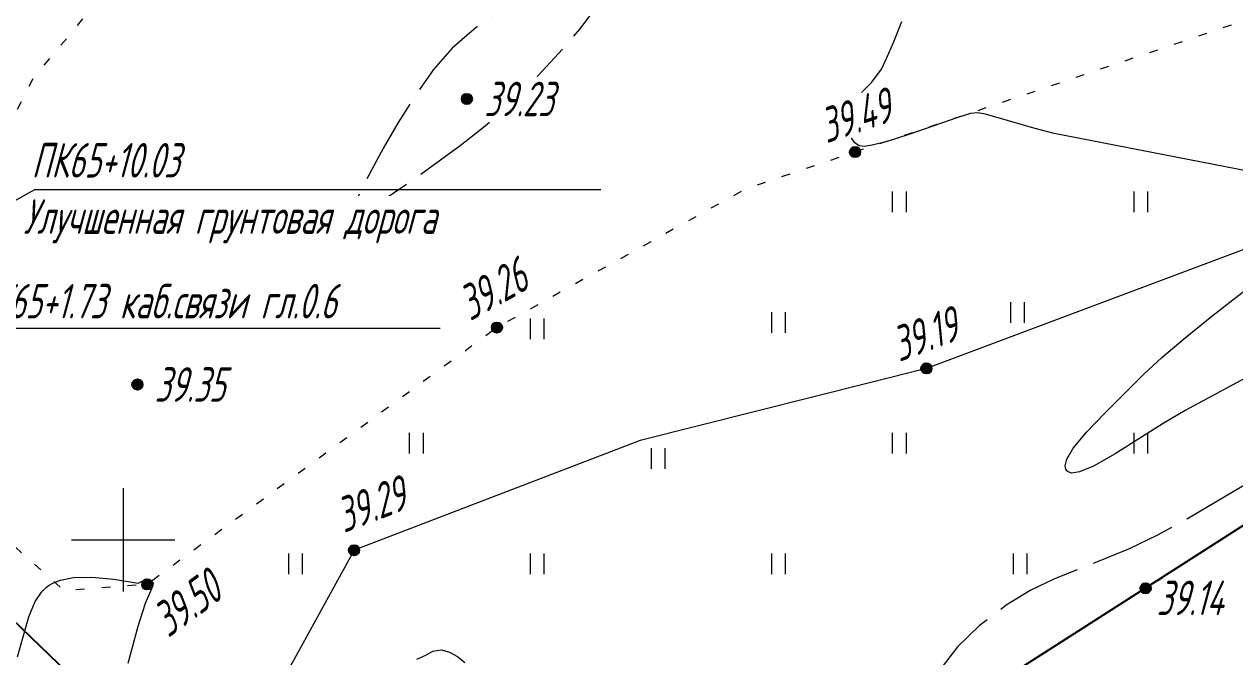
# Model space of a CAD drawing. Extents: x 2208637 to 2213412, y 575334 to 577367.
# Drawn here: x 2211047.13 to 2211082.22, y 576496.61 to 576514.95 of the extents above; entities that cross this region are included whole.
import ezdxf
from ezdxf.enums import TextEntityAlignment as Align

# ---------------------------------------------------------------- set-up
doc = ezdxf.new("R2010")
doc.units = 0
doc.header["$LTSCALE"] = 0.5
doc.linetypes.add('2000_366_2', pattern=[1.5, 0.5, -1])
doc.linetypes.add('500_329_3', pattern=[6, 5, -1])
doc.layers.get('0').update_dxf_attribs({"lineweight": 25})
for name, color, linetype, lineweight in [('ИИ_ГОРИЗОНТАЛИ_ОСН', 32, 'Continuous', 15), ('ИИ_ГРАНИЦЫ_ЗЕМЛЕПОЛЬЗОВАТЕЛЕЙ', 7, 'Continuous', 25), ('ИИ_ДОРОГИ_АД', 7, 'Continuous', 25), ('ИИ_КАБЕЛЯ_СВЯЗИ', 212, 'Continuous', 25), ('ИИ_КООРДИНАТНАЯ_СЕТКА', 3, 'Continuous', 25), ('ИИ_ОГРАДЫ', 7, 'Continuous', 25), ('ИИ_ОТМЕТКИ', 7, 'Continuous', 25), ('ИИ_УГОДЬЯ', 7, 'Continuous', 25)]:
    doc.layers.add(name, color=color, linetype=linetype, lineweight=lineweight)
doc.styles.add('D431', font='', dxfattribs={"height": 1})
doc.styles.add('GOST 2.304', font='cs_gost2304.shx', dxfattribs={"width": 0.8, "oblique": 15})
doc.styles.get('D431').set_extended_font_data('D431', italic=True)
doc.linetypes.add('2000_475_1', pattern='A,3,[1,Topography.shx,S=0.5,R=90,X=0,Y=0],0', length=3)
doc.linetypes.add('2000_485_1', pattern='A,34.5,[1,Topography.shx,S=1.5,R=120,X=0.5,Y=-0.87],-0.01,[1,Topography.shx,S=1.5,R=0,X=-0.25,Y=0.43],0,[3,Topography.shx,S=1,R=0,X=0.5,Y=0],-0.01,[1,Topography.shx,S=1.5,R=60,X=0.5,Y=-0.87],-1,34.5', length=70.02)

# ---------------------------------------------------------------- blocks, each defined once
blk = doc.blocks.new('500_12')
at = {"color": 0, "linetype": 'Continuous', "lineweight": -2, "flags": 128}
for points in [[(0, 3), (0, -3)], [(-3, 0), (3, 0)]]:
    blk.add_lwpolyline(points, dxfattribs=at)
at = {"color": 7, "linetype": 'Continuous', "lineweight": -2, "style": 'D431'}
blk.add_attdef('Вертикальная_подпись', (-0.5, 0.5), '', height=2, rotation=90, dxfattribs=at)
blk.add_attdef('Горизонтальная_подпись', (0.5, 0.5), '', height=2, dxfattribs=at)
blk = doc.blocks.new('500_329_6')
at = {"color": 0, "linetype": 'Continuous', "lineweight": -2}
blk.add_lwpolyline([(0, 0), (1, 0)], dxfattribs=at)
blk = doc.blocks.new('500_401')
at = {"color": 0, "linetype": 'Continuous', "lineweight": -2}
for points in [[(-0.4, 0), (-0.4, 1.2)], [(0.4, 0), (0.4, 1.2)]]:
    blk.add_lwpolyline(points, dxfattribs=at)
blk = doc.blocks.new('500_330_1')
at = {"linetype": 'Continuous', "lineweight": -2}
h = blk.add_hatch(color=0, dxfattribs=at)
h.dxf.hatch_style = 1
edge = h.paths.add_edge_path()
edge.add_arc((0, 0), 0.3, 0, 360)
at = {"color": 0, "linetype": 'Continuous', "lineweight": -2}
blk.add_circle((0, 0), 0.3, dxfattribs=at)
at = {"color": 0, "linetype": 'Continuous', "lineweight": -2, "style": 'GOST 2.304', "flags": 1}
for tag, p in [('Номер', (-1, -1)), ('Номер_рабочей_станции', (-1, -3.5))]:
    blk.add_attdef(tag, text='', height=2, dxfattribs=at).set_placement(p, align=Align.RIGHT)
at = {"color": 0, "linetype": 'Continuous', "lineweight": -2, "style": 'GOST 2.304'}
blk.add_attdef('Высота', (1, -1), '', height=2, dxfattribs=at)
at = {"color": 0, "linetype": 'Continuous', "lineweight": -2, "style": 'GOST 2.304', "flags": 1}
blk.add_attdef('Код', (0, -3.5), '', height=2, dxfattribs=at)
blk = doc.blocks.new('PF31B5894457B4BC2B75CC2A4A7EE51')
at = {"color": 0, "linetype": '2000_485_1', "lineweight": -2, "flags": 128}
blk.add_lwpolyline([(2211034.86, 576550.46), (2211041.3, 576548.56), (2211053.02, 576545.49), (2211062.57, 576543.46), (2211069.57, 576541), (2211098.13, 576530.67), (2211093.86, 576507.71), (2211059.32, 576485.6), (2211012.94, 576530.35), (2211015.25, 576546), (2211016.87, 576547.72), (2211020.09, 576547.7), (2211023.69, 576553.94)], close=True, dxfattribs=at)
at = {"color": 0, "lineweight": -2, "flags": 1}
for tag in ['Адрес (местоположение) участка', 'Дата постановки на учет', 'Тип объекта', 'Статус записи о ЗУ по справочнику', 'Кадастровый номер, обозначение, учетный номер объекта', 'Кадастровый номер квартала', 'Вид разрешенного использования по классификатору', 'Площадь, кв.м', 'Категория земель', 'Вид использования по документу', 'Кадастровая стоимость']:
    blk.add_attdef(tag, (0, 0), '', height=0.2, dxfattribs=at)

msp = doc.modelspace()

# ---------------------------------------------------------------- linework, layer by layer
at = {"layer": 'ИИ_ГОРИЗОНТАЛИ_ОСН', "color": 32, "linetype": '500_329_3', "lineweight": 20, "elevation": 39.25, "flags": 128}
msp.add_lwpolyline([(2211063.817, 576530.25), (2211064.121, 576530.296), (2211064.42, 576530.294), (2211064.801, 576530.24), (2211065.61, 576530.042), (2211065.897, 576530.03), (2211066.21, 576530.136), (2211066.738, 576530.485), (2211069.88, 576532.077), (2211071.028, 576532.689), (2211072.097, 576533.292), (2211072.975, 576533.838), (2211073.466, 576534.203), (2211073.672, 576534.419), (2211073.72, 576534.53), (2211073.714, 576534.574), (2211073.687, 576534.613), (2211073.583, 576534.659), (2211073.317, 576534.654), (2211072.789, 576534.532), (2211071.923, 576534.248), (2211069.891, 576533.51), (2211068.927, 576533.199), (2211068.274, 576533.044), (2211067.887, 576533.006), (2211067.69, 576533.027), (2211067.522, 576533.099), (2211067.365, 576533.21), (2211067.179, 576533.423), (2211067.002, 576533.771), (2211066.849, 576534.27), (2211066.712, 576534.787), (2211066.526, 576535.266), (2211066.229, 576535.649), (2211065.797, 576535.983), (2211065.381, 576536.226), (2211064.955, 576536.377), (2211064.494, 576536.436), (2211063.973, 576536.402), (2211063.468, 576536.248), (2211062.914, 576535.951), (2211062.353, 576535.563), (2211061.823, 576535.134), (2211061.365, 576534.715), (2211061.018, 576534.355), (2211060.758, 576534.002), (2211060.602, 576533.68), (2211060.344, 576533.024), (2211060.113, 576532.638), (2211059.755, 576532.194), (2211058.45, 576530.738), (2211057.006, 576529.213), (2211056.474, 576528.682), (2211056.198, 576528.444), (2211055.958, 576528.383), (2211055.737, 576528.394), (2211055.474, 576528.364), (2211054.995, 576528.191), (2211054.734, 576528.052), (2211054.453, 576527.856), (2211054.15, 576527.568), (2211053, 576526.331), (2211052.333, 576525.569), (2211051.726, 576524.837), (2211051.268, 576524.228), (2211051.049, 576523.836), (2211051.024, 576523.447), (2211051.251, 576522.77), (2211051.301, 576522.342), (2211051.197, 576521.875), (2211050.454, 576519.745), (2211050.341, 576519.273), (2211050.329, 576519.016), (2211050.366, 576518.906), (2211050.399, 576518.871), (2211050.447, 576518.848), (2211050.553, 576518.849), (2211050.733, 576518.952), (2211051.016, 576519.226), (2211051.436, 576519.676), (2211051.93, 576520.098), (2211052.498, 576520.335), (2211053.007, 576520.315), (2211053.868, 576520.177), (2211054.989, 576519.942), (2211056.275, 576519.629), (2211057.633, 576519.257), (2211058.969, 576518.848), (2211060.192, 576518.42), (2211061.206, 576517.993), (2211061.806, 576517.666), (2211062.1, 576517.436), (2211062.211, 576517.292), (2211062.239, 576517.224), (2211062.258, 576517.128), (2211062.259, 576516.938), (2211062.173, 576516.657), (2211061.92, 576516.284), (2211061.435, 576515.812), (2211060.171, 576514.807), (2211059.534, 576514.249), (2211058.991, 576513.638), (2211058.456, 576512.869), (2211057.968, 576512.095), (2211057.545, 576511.368), (2211056.964, 576510.277), (2211056.721, 576509.755), (2211056.637, 576509.526), (2211056.66, 576509.386), (2211056.802, 576509.399), (2211057.048, 576509.529), (2211058.461, 576510.476), (2211059.77, 576511.432), (2211060.49, 576512.005), (2211061.182, 576512.605), (2211061.793, 576513.207), (2211062.814, 576514.31), (2211063.246, 576514.815), (2211063.613, 576515.302), (2211063.905, 576515.783), (2211064.112, 576516.267), (2211064.225, 576516.766), (2211064.225, 576517.338), (2211064.105, 576517.864), (2211063.901, 576518.351), (2211063.652, 576518.802), (2211062.941, 576520.006), (2211062.732, 576520.299), (2211062.299, 576520.844), (2211062.043, 576521.22), (2211060.745, 576523.343), (2211059.705, 576525.15), (2211059.35, 576525.84), (2211059.202, 576526.242), (2211059.201, 576526.588), (2211059.269, 576526.879), (2211059.408, 576527.154), (2211059.618, 576527.449), (2211059.909, 576527.727), (2211060.446, 576528.154), (2211061.142, 576528.664), (2211061.912, 576529.194), (2211062.671, 576529.678), (2211063.335, 576530.051)], close=True, dxfattribs=at)
at = {"layer": 'ИИ_ГОРИЗОНТАЛИ_ОСН', "elevation": 39.5, "flags": 128}
for points in [[(2211082.988, 576510.606), (2211076.984, 576511.782), (2211076.396, 576511.934), (2211074.997, 576512.337), (2211074.764, 576512.378), (2211074.558, 576512.36), (2211074.189, 576512.245), (2211072.772, 576511.748), (2211072.142, 576511.548), (2211071.712, 576511.438), (2211071.471, 576511.402), (2211071.327, 576511.42), (2211071.209, 576511.511), (2211071.119, 576511.634), (2211071.04, 576511.837), (2211071.004, 576512.131), (2211071.033, 576512.442), (2211071.168, 576512.722), (2211071.702, 576513.27), (2211071.976, 576513.648), (2211072.127, 576513.955), (2211072.327, 576514.422), (2211072.569, 576515.025)], [(2211082.893, 576504.891), (2211080.784, 576503.748), (2211080.144, 576503.377), (2211078.748, 576502.494), (2211078.123, 576502.14), (2211077.718, 576501.97), (2211077.492, 576501.937), (2211077.387, 576501.968), (2211077.349, 576502.002), (2211077.322, 576502.045), (2211077.302, 576502.147), (2211077.349, 576502.339), (2211077.536, 576502.656), (2211077.927, 576503.13), (2211078.438, 576503.664), (2211079.586, 576504.799), (2211080.106, 576505.281), (2211080.784, 576505.856), (2211081.556, 576506.481), (2211085.08, 576509.231)], [(2211046.934, 576496.605), (2211047.266, 576497.765), (2211047.449, 576498.208), (2211047.627, 576498.483), (2211047.771, 576498.627), (2211047.852, 576498.684), (2211047.956, 576498.742), (2211048.184, 576498.831), (2211048.562, 576498.906), (2211049.094, 576498.922), (2211049.724, 576498.859), (2211050.436, 576498.74), (2211050.686, 576498.871), (2211050.794, 576498.827), (2211050.872, 576498.749), (2211050.844, 576498.645), (2211050.632, 576498.15), (2211050.42, 576497.488), (2211050.135, 576496.414)], [(2211058.507, 576496.541), (2211058.769, 576496.658), (2211058.973, 576496.773), (2211059.22, 576496.808), (2211059.453, 576496.744), (2211059.687, 576496.615), (2211059.9, 576496.446)]]:
    msp.add_lwpolyline(points, dxfattribs=at)
at = {"layer": 'ИИ_ГОРИЗОНТАЛИ_ОСН', "color": 32, "linetype": '500_329_3', "lineweight": 20, "elevation": 39.25, "flags": 128}
msp.add_lwpolyline([(2211161.231, 576493.123), (2211160.997, 576492.592), (2211160.449, 576491.462), (2211159.856, 576490.362), (2211159.243, 576489.36), (2211158.632, 576488.52), (2211158.161, 576488.011), (2211157.825, 576487.745), (2211157.613, 576487.631), (2211157.51, 576487.595), (2211157.382, 576487.566), (2211157.131, 576487.552), (2211156.77, 576487.63), (2211156.307, 576487.881), (2211155.741, 576488.353), (2211155.167, 576488.897), (2211154.563, 576489.402), (2211154.041, 576489.705), (2211153.62, 576489.836), (2211153.323, 576489.864), (2211153.168, 576489.857), (2211153.013, 576489.837), (2211152.712, 576489.76), (2211152.284, 576489.563), (2211151.753, 576489.183), (2211151.149, 576488.592), (2211150.111, 576487.4), (2211149.749, 576487.06), (2211149.495, 576486.905), (2211149.332, 576486.861), (2211149.147, 576486.87), (2211148.952, 576486.917), (2211148.698, 576487.046), (2211148.41, 576487.306), (2211148.084, 576487.741), (2211147.737, 576488.251), (2211147.303, 576488.788), (2211146.907, 576489.247), (2211145.098, 576491.504), (2211144.451, 576492.296), (2211143.863, 576492.98), (2211143.382, 576493.481), (2211143.059, 576493.722), (2211142.636, 576493.757), (2211141.855, 576493.478), (2211141.402, 576493.48), (2211140.995, 576493.607), (2211140.596, 576493.787), (2211140.241, 576494.024), (2211140.014, 576494.256), (2211139.889, 576494.456), (2211139.832, 576494.602), (2211139.812, 576494.731), (2211139.858, 576494.881), (2211140.038, 576495.213), (2211140.446, 576495.824), (2211141.98, 576497.93), (2211142.827, 576499.129), (2211143.587, 576500.311), (2211144.158, 576501.391), (2211144.409, 576502.124), (2211144.442, 576502.569), (2211144.377, 576502.804), (2211144.317, 576502.902), (2211144.236, 576502.986), (2211144.018, 576503.115), (2211143.559, 576503.219), (2211142.745, 576503.209), (2211141.484, 576503.002), (2211140.064, 576502.633), (2211138.602, 576502.162), (2211137.218, 576501.649), (2211136.027, 576501.153), (2211135.294, 576500.808), (2211134.911, 576500.6), (2211134.75, 576500.493), (2211134.635, 576500.379), (2211134.533, 576500.235), (2211134.436, 576500.012), (2211134.383, 576499.7), (2211134.372, 576499.283), (2211134.336, 576498.832), (2211134.184, 576498.34), (2211133.973, 576497.915), (2211133.686, 576497.39), (2211133.319, 576496.789), (2211132.873, 576496.135), (2211132.345, 576495.453), (2211131.735, 576494.765), (2211131.041, 576494.097), (2211130.308, 576493.504), (2211129.578, 576493.012), (2211128.85, 576492.595), (2211128.121, 576492.23), (2211126.657, 576491.556), (2211125.916, 576491.198), (2211125.157, 576490.877), (2211124.397, 576490.643), (2211123.023, 576490.277), (2211122.488, 576490.066), (2211122.168, 576489.847), (2211122.004, 576489.641), (2211121.936, 576489.478), (2211121.905, 576489.294), (2211121.927, 576489.1), (2211122.051, 576488.797), (2211122.354, 576488.379), (2211122.891, 576487.857), (2211123.521, 576487.359), (2211125.078, 576486.298), (2211125.559, 576486.035), (2211126.035, 576485.862), (2211126.405, 576485.704), (2211126.565, 576485.485), (2211126.424, 576485.198), (2211126.067, 576484.919), (2211125.66, 576484.691), (2211125.368, 576484.561), (2211125.117, 576484.512), (2211124.77, 576484.531), (2211124.609, 576484.62), (2211124.559, 576484.734), (2211124.009, 576484.668), (2211123.435, 576484.624), (2211122.75, 576484.612), (2211122.024, 576484.66), (2211121.322, 576484.799), (2211120.701, 576485.043), (2211120.016, 576485.408), (2211119.326, 576485.835), (2211118.685, 576486.268), (2211117.635, 576487.039), (2211117.466, 576487.137), (2211117.093, 576487.695), (2211116.754, 576488.139), (2211116.466, 576488.437), (2211116.26, 576488.576), (2211116.135, 576488.61), (2211116.026, 576488.589), (2211115.943, 576488.518), (2211115.86, 576488.338), (2211115.798, 576487.994), (2211115.735, 576487.474), (2211115.64, 576487.053), (2211115.515, 576486.769), (2211115.395, 576486.608), (2211115.253, 576486.487), (2211115.095, 576486.398), (2211114.812, 576486.298), (2211114.372, 576486.211), (2211112.569, 576486.072), (2211112.107, 576485.974), (2211111.672, 576485.805), (2211111.295, 576485.626), (2211110.97, 576485.442), (2211110.695, 576485.256), (2211110.466, 576485.072), (2211110.255, 576484.805), (2211109.985, 576484.29), (2211109.845, 576484.215), (2211109.758, 576484.443), (2211109.546, 576485.858), (2211109.371, 576486.842), (2211109.117, 576487.872), (2211108.76, 576488.848), (2211108.275, 576489.667), (2211107.718, 576490.273), (2211107.154, 576490.714), (2211106.572, 576491.038), (2211105.96, 576491.297), (2211104.6, 576491.818), (2211102.169, 576492.992), (2211100.086, 576493.941), (2211099.752, 576494.105), (2211099.591, 576494.195), (2211099.519, 576494.254), (2211099.493, 576494.352), (2211099.556, 576494.583), (2211099.571, 576494.78), (2211099.432, 576495.072), (2211094.994, 576503.383), (2211094.817, 576503.737), (2211094.731, 576504.063), (2211094.702, 576504.355), (2211094.651, 576504.603), (2211094.498, 576504.796), (2211094.268, 576504.88), (2211094.025, 576504.853), (2211093.751, 576504.785), (2211093.426, 576504.745), (2211092.49, 576504.841), (2211092.13, 576504.788), (2211091.762, 576504.612), (2211091.236, 576504.273), (2211089.965, 576503.397), (2211089.35, 576503.003), (2211088.836, 576502.733), (2211088.362, 576502.541), (2211087.966, 576502.402), (2211087.594, 576502.309), (2211087.193, 576502.255), (2211086.709, 576502.233), (2211086.232, 576502.284), (2211085.848, 576502.411), (2211085.497, 576502.555), (2211085.123, 576502.655), (2211084.667, 576502.651), (2211084.246, 576502.53), (2211083.727, 576502.289), (2211083.119, 576501.952), (2211080.851, 576500.611), (2211079.977, 576500.134), (2211079.133, 576499.728), (2211076.994, 576498.87), (2211076.311, 576498.539), (2211075.593, 576498.101), (2211074.81, 576497.507), (2211074.182, 576496.899), (2211073.707, 576496.282), (2211073.331, 576495.659), (2211072.661, 576494.409), (2211072.258, 576493.789), (2211071.737, 576493.177), (2211071.045, 576492.577), (2211070.215, 576492.061), (2211069.191, 576491.573), (2211068.047, 576491.119), (2211066.857, 576490.704), (2211065.695, 576490.337), (2211063.121, 576489.577), (2211062.815, 576489.46), (2211062.558, 576489.224), (2211062.387, 576488.987), (2211062.134, 576488.74), (2211061.842, 576488.605), (2211061.521, 576488.524), (2211061.222, 576488.416), (2211060.991, 576488.198), (2211060.869, 576487.802), (2211060.853, 576487.302), (2211060.926, 576486.827), (2211061.07, 576486.506), (2211061.296, 576486.399), (2211061.803, 576486.411)], dxfattribs=at)
at = {"layer": 'ИИ_ДОРОГИ_АД', "lineweight": 20, "elevation": 39.73, "flags": 128}
msp.add_lwpolyline([(2211034.086, 576502.685), (2211047.437, 576510.154), (2211063.839, 576510.154)], dxfattribs=at)
at = {"layer": 'ИИ_КАБЕЛЯ_СВЯЗИ', "lineweight": 20, "elevation": 39.81, "flags": 128}
msp.add_lwpolyline([(2211039.581, 576497.45), (2211045.633, 576506.136), (2211059.186, 576506.136)], dxfattribs=at)
at = {"layer": 'ИИ_ОГРАДЫ', "linetype": '2000_475_1', "lineweight": 20, "flags": 128}
msp.add_lwpolyline([(2211095.55, 576531.18), (2211097.2, 576515.66), (2211095.5, 576514.62), (2211085.03, 576509.37), (2211073.28, 576504.97), (2211064.984, 576502.88), (2211056.69, 576499.7), (2211052.97, 576492.94), (2211050.76, 576487.48), (2211046.13, 576492.91), (2211038.74, 576502.33), (2211033.819, 576508.803), (2211027.87, 576516.63), (2211020.07, 576526.22), (2211013.68, 576535.05), (2211013.55, 576536.93), (2211013.34, 576539.45)], dxfattribs=at)
at = {"layer": 'ИИ_УГОДЬЯ', "linetype": '2000_366_2', "lineweight": 20, "flags": 128}
msp.add_lwpolyline([(2211055.9, 576528.041), (2211063.841, 576531.126), (2211078.253, 576535.754), (2211088.032, 576531.787), (2211082.664, 576519.08), (2211084.208, 576515.627), (2211071.211, 576511.24), (2211068.028, 576510.165), (2211060.833, 576506.154), (2211050.694, 576498.709), (2211048.289, 576498.521), (2211044.28, 576502.102), (2211045.459, 576505.494), (2211044.61, 576507.897), (2211047.391, 576513.379), (2211050.975, 576517.666), (2211052.343, 576520.54), (2211051.871, 576523.273)], close=True, dxfattribs=at)

# ---------------------------------------------------------------- block references
at = {"layer": 'ИИ_ГОРИЗОНТАЛИ_ОСН', "xscale": 0.5, "yscale": 0.5, "zscale": 0.5, "rotation": 52.40600370633589}
msp.add_blockref('500_329_6', (2211056.66, 576509.386, 39.25), dxfattribs=at)
at = {"layer": 'ИИ_КООРДИНАТНАЯ_СЕТКА', "color": 3, "lineweight": 20, "xscale": 0.5, "yscale": 0.5, "zscale": 0.5}
msp.add_blockref('500_12', (2211050, 576500), dxfattribs=at)
at = {"layer": 'ИИ_УГОДЬЯ', "lineweight": 20, "xscale": 0.5, "yscale": 0.5, "zscale": 0.5}
for p in [(2211072.5, 576509.5), (2211079.5, 576509.5), (2211075.927, 576506.292), (2211062, 576505.817), (2211069, 576506), (2211058.5, 576502.5), (2211072.5, 576502.5), (2211079.5, 576502.5), (2211065.512, 576502.055), (2211055, 576499), (2211062, 576499), (2211069, 576499), (2211076, 576499)]:
    msp.add_blockref('500_401', p, dxfattribs=at)

# ---------------------------------------------------------------- next in the draw order: wipeouts: each hides what was drawn before it
at = {"lineweight": 0}
for points, layer in [([(2211047.393, 576510.433), (2211053.221, 576510.433), (2211053.221, 576511.631), (2211047.393, 576511.631)], 'ИИ_ДОРОГИ_АД'), ([(2211047.239, 576508.8), (2211063.246, 576508.8), (2211063.246, 576509.971), (2211047.239, 576509.971)], 'ИИ_ДОРОГИ_АД'), ([(2211045.681, 576506.349), (2211059.269, 576506.349), (2211059.269, 576507.547), (2211045.681, 576507.547)], 'ИИ_КАБЕЛЯ_СВЯЗИ'), ([(2211060.51, 576512.21), (2211063.318, 576512.21), (2211063.318, 576513.427), (2211060.51, 576513.427)], 'ИИ_ОТМЕТКИ'), ([(2211070.45, 576511.436), (2211073.167, 576512.353), (2211072.802, 576513.433), (2211070.085, 576512.516)], 'ИИ_ОТМЕТКИ'), ([(2211072.564, 576505.101), (2211075.025, 576506.022), (2211074.625, 576507.09), (2211072.164, 576506.168)], 'ИИ_ОТМЕТКИ'), ([(2211050.959, 576503.933), (2211053.767, 576503.933), (2211053.767, 576505.073), (2211050.959, 576505.073)], 'ИИ_ОТМЕТКИ'), ([(2211044.394, 576502.371), (2211046.55, 576500.445), (2211047.361, 576501.353), (2211045.205, 576503.279)], 'ИИ_ОТМЕТКИ'), ([(2211056.464, 576500.143), (2211059.086, 576501.148), (2211058.65, 576502.285), (2211056.028, 576501.279)], 'ИИ_ОТМЕТКИ'), ([(2211051.388, 576497.118), (2211053.652, 576498.78), (2211052.977, 576499.699), (2211050.714, 576498.037)], 'ИИ_ОТМЕТКИ'), ([(2211080.003, 576497.747), (2211082.49, 576497.747), (2211082.49, 576498.887), (2211080.003, 576498.887)], 'ИИ_ОТМЕТКИ')]:
    msp.add_wipeout(points, dxfattribs=at).dxf.layer = layer

# ---------------------------------------------------------------- next in the draw order: block references
at = {"layer": 'ИИ_ОТМЕТКИ'}
ref = msp.add_blockref('500_330_1', (2211059.96, 576512.78, 39.23), dxfattribs=dict(at, xscale=0.5, yscale=0.5, zscale=0.5))
ref.add_attrib('Высота', '39.23', (2211060.46, 576512.28, 39.23), dxfattribs={"layer": '0', "color": 0, "linetype": 'Continuous', "lineweight": -2, "height": 1, "style": 'GOST 2.304', "oblique": 15, "width": 0.8})
ref = msp.add_blockref('500_330_1', (2211071.211, 576511.24, 39.486), dxfattribs=dict(at, xscale=0.5, yscale=0.5, zscale=0.5, rotation=18.65293962239644))
ref.add_attrib('Высота', '39.49', (2211070.38, 576511.486), dxfattribs={"layer": '0', "color": 0, "linetype": 'Continuous', "lineweight": -2, "height": 1, "rotation": 18.6529, "style": 'GOST 2.304', "oblique": 15, "width": 0.8})
ref = msp.add_blockref('500_330_1', (2211073.28, 576504.97, 39.19), dxfattribs=dict(at, xscale=0.4999999999999997, yscale=0.4999999999999997, zscale=0.4999999999999997, rotation=20.52932144386295))
ref.add_attrib('Высота', '39.19', (2211072.492, 576505.149), dxfattribs={"layer": '0', "color": 0, "linetype": 'Continuous', "lineweight": -2, "height": 1, "rotation": 20.5293, "style": 'GOST 2.304', "oblique": 15, "width": 0.8})
ref = msp.add_blockref('500_330_1', (2211050.409, 576504.503, 39.35), dxfattribs=dict(at, xscale=0.5, yscale=0.5, zscale=0.5))
ref.add_attrib('Высота', '39.35', (2211050.909, 576504.003, -26.234), dxfattribs={"layer": '0', "color": 0, "linetype": 'Continuous', "lineweight": -2, "height": 1, "style": 'GOST 2.304', "oblique": 15, "width": 0.8})
ref = msp.add_blockref('500_330_1', (2211056.69, 576499.7, 39.29), dxfattribs=dict(at, xscale=0.5, yscale=0.5, zscale=0.5, rotation=20.97505857807284))
ref.add_attrib('Высота', '39.29', (2211056.392, 576500.19), dxfattribs={"layer": '0', "color": 0, "linetype": 'Continuous', "lineweight": -2, "height": 1, "rotation": 20.9751, "style": 'GOST 2.304', "oblique": 15, "width": 0.8})
ref = msp.add_blockref('500_330_1', (2211050.694, 576498.709, 39.504), dxfattribs=dict(at, xscale=0.5, yscale=0.5, zscale=0.5, rotation=36.2846035108613))
ref.add_attrib('Высота', '39.50', (2211051.306, 576497.145), dxfattribs={"layer": '0', "color": 0, "linetype": 'Continuous', "lineweight": -2, "height": 1, "rotation": 36.2846, "style": 'GOST 2.304', "oblique": 15, "width": 0.8})
ref = msp.add_blockref('500_330_1', (2211079.634, 576498.594, 39.143), dxfattribs=dict(at, xscale=0.5, yscale=0.5, zscale=0.5))
ref.add_attrib('Высота', '39.14', (2211079.953, 576497.817, -26.096), dxfattribs={"layer": '0', "color": 0, "linetype": 'Continuous', "lineweight": -2, "height": 1, "style": 'GOST 2.304', "oblique": 15, "width": 0.8})

# ---------------------------------------------------------------- next in the draw order: texts
at = {"layer": 'ИИ_ДОРОГИ_АД', "lineweight": 20, "ltscale": 2, "style": 'GOST 2.304', "oblique": 15, "width": 0.8}
for s, p in [('ПК65+10.03', (2211047.343, 576510.503, 0.48)), ('Улучшенная грунтовая дорога', (2211047.109, 576508.87, 39.73))]:
    msp.add_text(s, height=1, dxfattribs=at).set_placement(p)
at = {"layer": 'ИИ_КАБЕЛЯ_СВЯЗИ', "lineweight": 20, "ltscale": 2, "style": 'GOST 2.304', "oblique": 15, "width": 0.8}
msp.add_text('ПК65+1.73 каб.связи гл.0.6', height=1, dxfattribs=at).set_placement((2211045.631, 576506.419, 39.81))

# ---------------------------------------------------------------- next in the draw order: wipeouts: each hides what was drawn before it
at = {"lineweight": 0}
msp.add_wipeout([(2211060.135, 576506.293), (2211062.518, 576507.622), (2211061.925, 576508.685), (2211059.542, 576507.356)], dxfattribs=at).dxf.layer = 'ИИ_ОТМЕТКИ'

# ---------------------------------------------------------------- next in the draw order: block references
at = {"layer": 'ИИ_ГРАНИЦЫ_ЗЕМЛЕПОЛЬЗОВАТЕЛЕЙ'}
msp.add_blockref('PF31B5894457B4BC2B75CC2A4A7EE51', (0, 0), dxfattribs=at)
at = {"layer": 'ИИ_ОТМЕТКИ'}
ref = msp.add_blockref('500_330_1', (2211060.833, 576506.154, 39.256), dxfattribs=dict(at, xscale=0.5, yscale=0.5, zscale=0.5, rotation=29.1449971504626))
ref.add_attrib('Высота', '39.26', (2211060.058, 576506.33), dxfattribs={"layer": '0', "color": 0, "linetype": 'Continuous', "lineweight": -2, "height": 1, "rotation": 29.145, "style": 'GOST 2.304', "oblique": 15, "width": 0.8})

doc.saveas('drawing.dxf')
